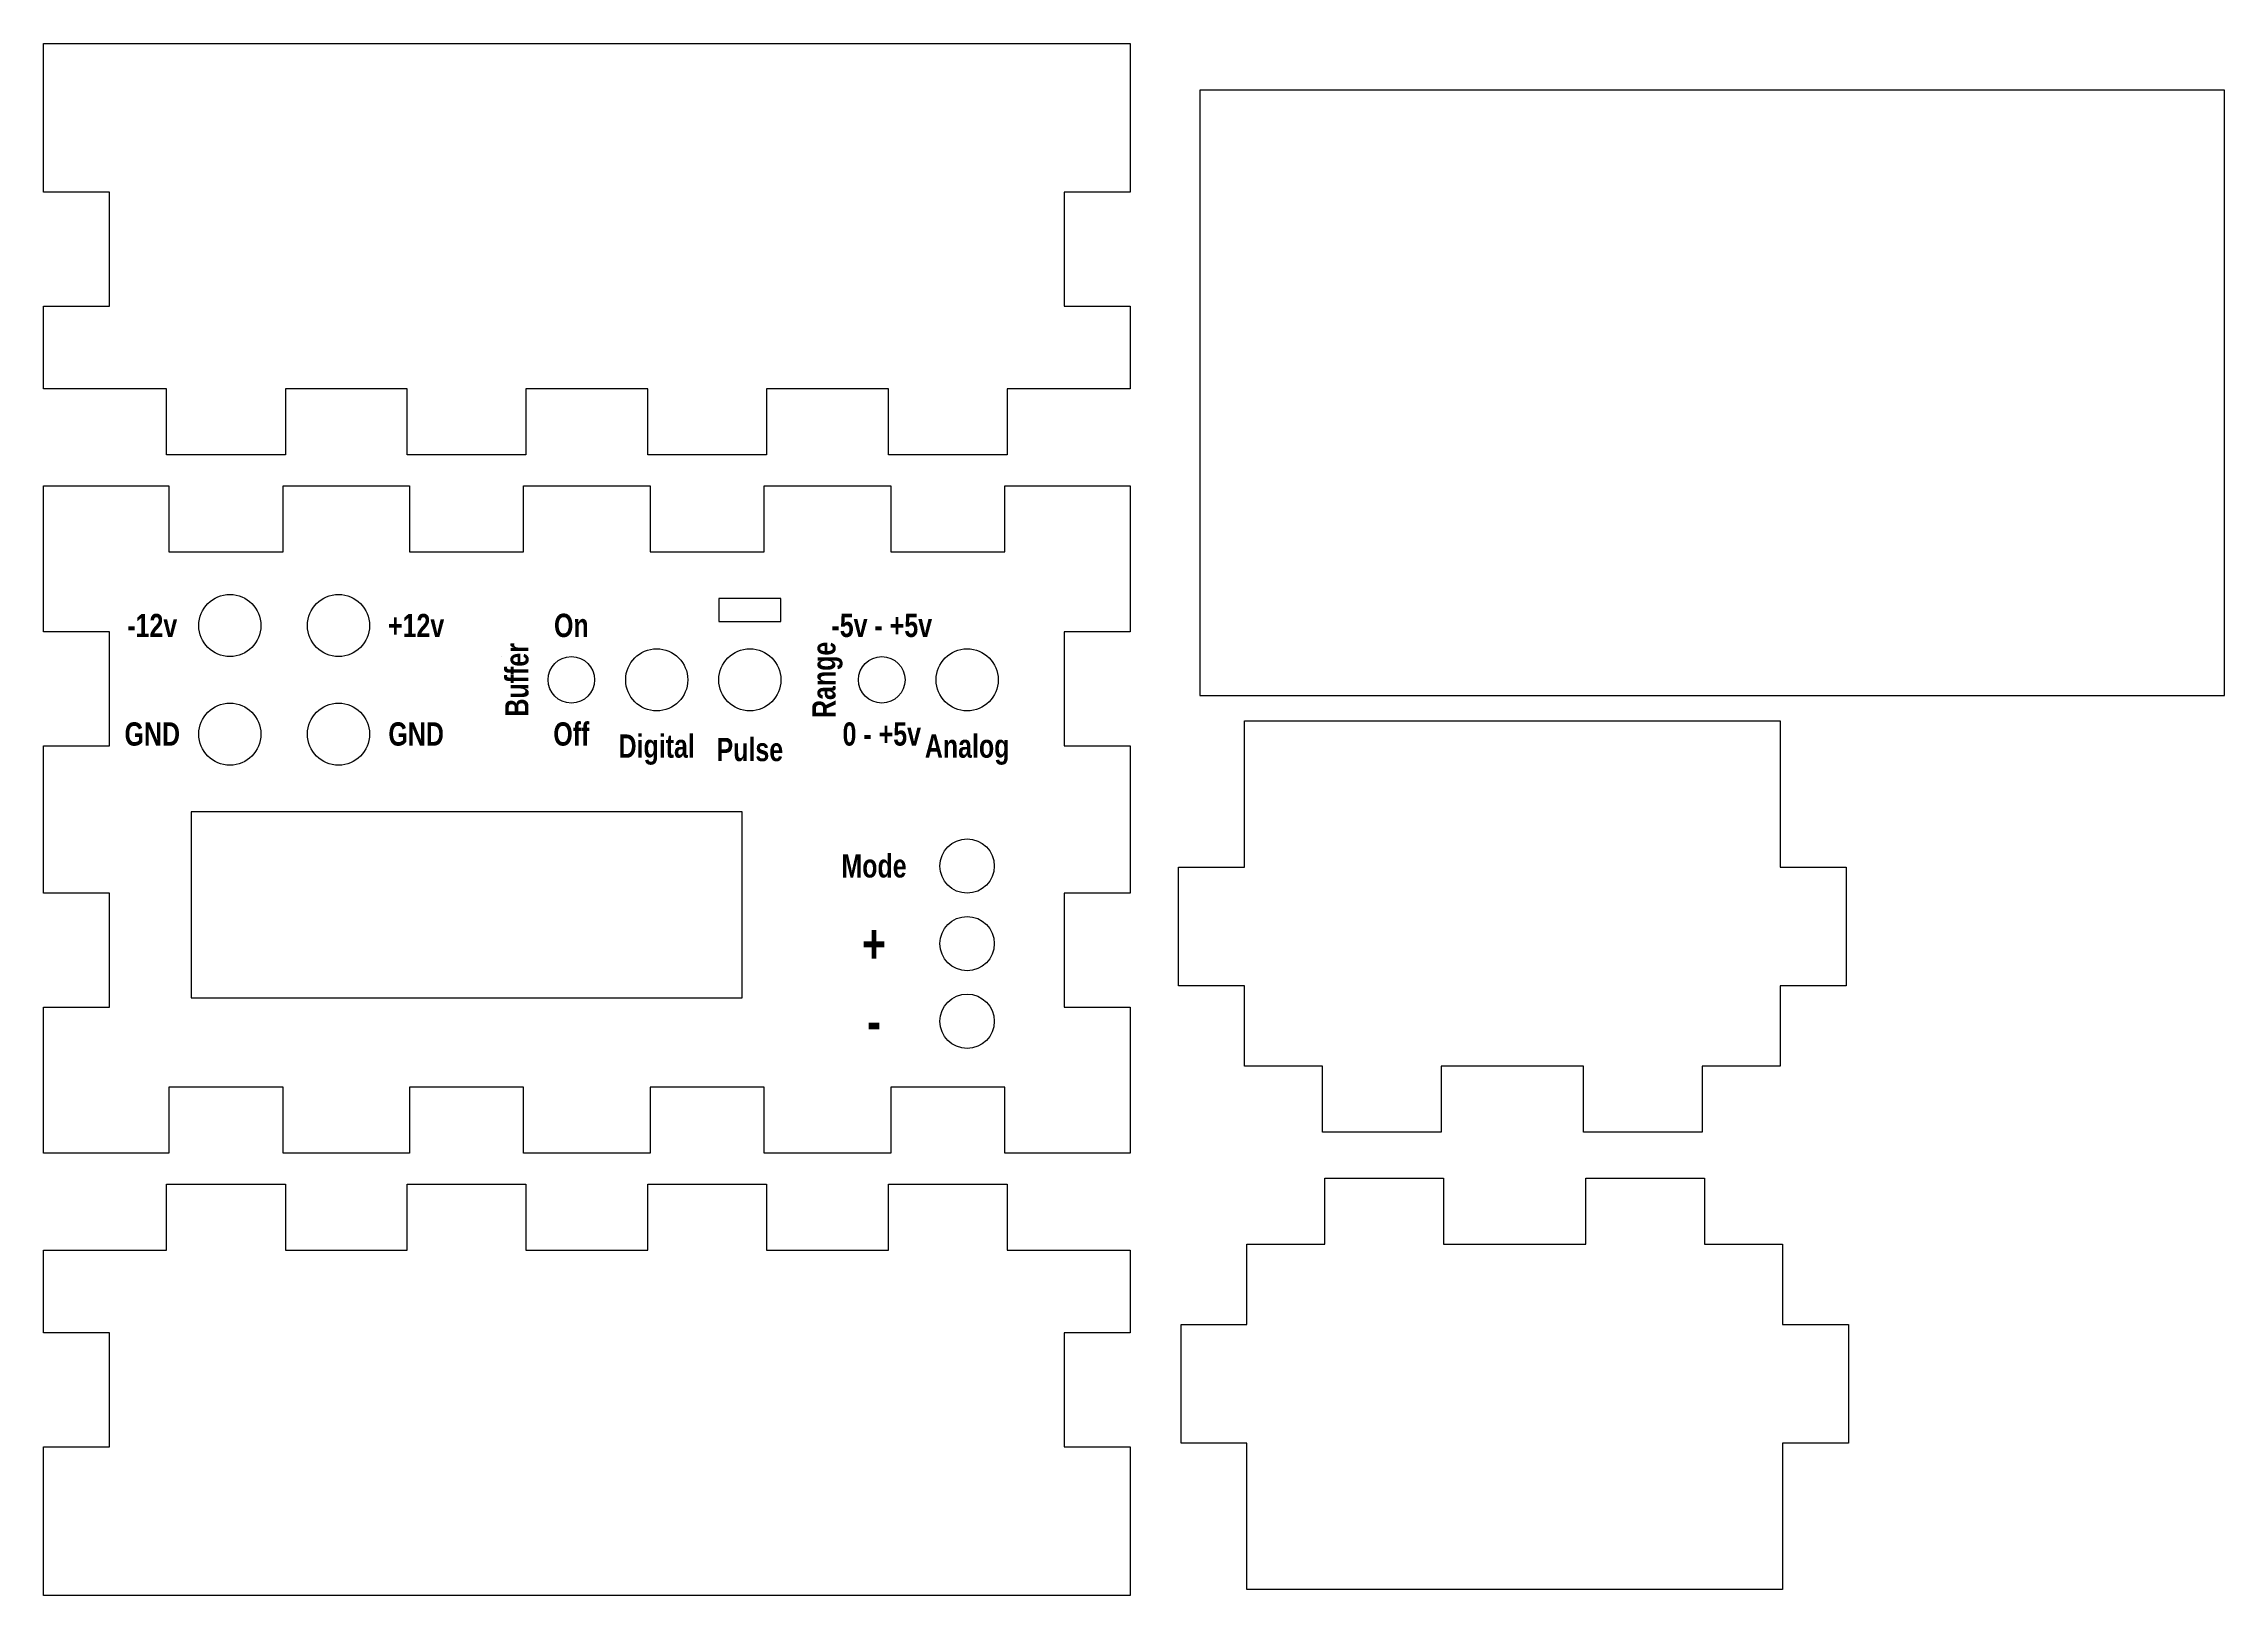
# Model space of a CAD drawing. Header units: millimetres. Extents: x 61 to 342, y -204 to -4.
import ezdxf

# ---------------------------------------------------------------- set-up
doc = ezdxf.new("R2010")
doc.units = ezdxf.units.MM
doc.layers.get('0').update_dxf_attribs({"linetype": 'CONTINUOUS', "lineweight": 25, "true_color": 0x000000})
doc.styles.add('textstyle1', font='')
doc.styles.add('textstyle10', font='')
doc.styles.add('textstyle11', font='')
doc.styles.add('textstyle12', font='')
doc.styles.add('textstyle13', font='')
doc.styles.add('textstyle14', font='')
doc.styles.add('textstyle15', font='')
doc.styles.add('textstyle16', font='')
doc.styles.add('textstyle2', font='')
doc.styles.add('textstyle3', font='')
doc.styles.add('textstyle4', font='')
doc.styles.add('textstyle5', font='')
doc.styles.add('textstyle6', font='')
doc.styles.add('textstyle7', font='')
doc.styles.add('textstyle8', font='')
doc.styles.add('textstyle9', font='')
doc.styles.get('textstyle1').set_extended_font_data('Impact')
doc.styles.get('textstyle10').set_extended_font_data('Impact')
doc.styles.get('textstyle11').set_extended_font_data('Impact')
doc.styles.get('textstyle12').set_extended_font_data('Impact')
doc.styles.get('textstyle13').set_extended_font_data('Impact')
doc.styles.get('textstyle14').set_extended_font_data('Impact')
doc.styles.get('textstyle15').set_extended_font_data('Impact')
doc.styles.get('textstyle16').set_extended_font_data('Impact')
doc.styles.get('textstyle2').set_extended_font_data('Impact')
doc.styles.get('textstyle3').set_extended_font_data('Impact')
doc.styles.get('textstyle4').set_extended_font_data('Impact')
doc.styles.get('textstyle5').set_extended_font_data('Impact')
doc.styles.get('textstyle6').set_extended_font_data('Impact')
doc.styles.get('textstyle7').set_extended_font_data('Impact')
doc.styles.get('textstyle8').set_extended_font_data('Impact')
doc.styles.get('textstyle9').set_extended_font_data('Impact')

# ---------------------------------------------------------------- blocks, each defined once
blk = doc.blocks.new('servo')
for p, q in [((1.5, 4), (-1.5, 4)), ((-1.5, 4), (-1.5, -4)), ((1.5, -4), (1.5, 4)), ((-1.5, -4), (1.5, -4))]:
    blk.add_line(p, q)
blk = doc.blocks.new('high_freq')
for centre, radius in [((-11, 0), 3), ((0, 0), 4), ((12, 0), 4)]:
    blk.add_circle(centre, radius)
at = {"char_height": 1, "attachment_point": 5}
for s, insert, style in [('\\H3;On', (-11, 7), 'textstyle3'), ('\\H3;Off', (-11, -7), 'textstyle2'), ('\\H3;Digital', (0, -9), 'textstyle1'), ('\\H3;Pulse', (12, -9), 'textstyle5')]:
    blk.add_mtext(s, dxfattribs=dict(at, insert=insert, style=style))
at = {"insert": (-18, 0), "char_height": 1, "attachment_point": 5, "rotation": 90, "style": 'textstyle4'}
blk.add_mtext('\\H3;Buffer', dxfattribs=at)
blk = doc.blocks.new('dds')
for centre, radius in [((-11, 0), 3), ((0, 0), 4)]:
    blk.add_circle(centre, radius)
at = {"char_height": 1, "attachment_point": 5}
for s, insert, style in [('\\H3;-5v - +5v', (-11, 7), 'textstyle8'), ('\\H3;0 - +5v', (-11, -7), 'textstyle7'), ('\\H3;Analog', (0, -9), 'textstyle6')]:
    blk.add_mtext(s, dxfattribs=dict(at, insert=insert, style=style))
at = {"insert": (-18, 0), "char_height": 1, "attachment_point": 5, "rotation": 90, "style": 'textstyle9'}
blk.add_mtext('\\H3;Range', dxfattribs=at)
blk = doc.blocks.new('power')
for centre in [(-14, 14), (0, 14), (-14, 0), (0, 0)]:
    blk.add_circle(centre, 4)
at = {"char_height": 1, "attachment_point": 5}
for s, insert, style in [('\\H3;-12v', (-24, 14), 'textstyle10'), ('\\H3;+12v', (10, 14), 'textstyle12'), ('\\H3;GND', (-24, 0), 'textstyle13'), ('\\H3;GND', (10, 0), 'textstyle11')]:
    blk.add_mtext(s, dxfattribs=dict(at, insert=insert, style=style))
blk = doc.blocks.new('display')
for p, q in [((71, 0), (0, 0)), ((0, 0), (0, -24)), ((71, -24), (71, 0)), ((0, -24), (71, -24))]:
    blk.add_line(p, q)
blk = doc.blocks.new('buttons')
for centre in [(0, 10), (0, 0), (0, -10)]:
    blk.add_circle(centre, 3.5)
at = {"char_height": 1, "attachment_point": 5}
for s, insert, style in [('\\H3;Mode', (-12, 10), 'textstyle14'), ('\\H5;+', (-12, 0), 'textstyle15'), ('\\H5;-', (-12, -10), 'textstyle16')]:
    blk.add_mtext(s, dxfattribs=dict(at, insert=insert, style=style))

msp = doc.modelspace()

# ---------------------------------------------------------------- linework, layer by layer
at = {"color": 7, "true_color": 0x000000}
for p, q in [((61, -4), (201, -4)), ((61, -23.15), (61, -4)), ((107.85, -4), (201, -4)), ((201, -4), (201, -23.15)), ((69.5, -23.15), (61, -23.15)), ((69.5, -37.85), (69.5, -23.15)), ((201, -23.15), (192.5, -23.15)), ((192.5, -23.15), (192.5, -37.85)), ((61, -48.5), (61, -37.85)), ((61, -37.85), (69.5, -37.85)), ((192.5, -37.85), (201, -37.85)), ((201, -37.85), (201, -48.5)), ((76.85, -48.5), (61, -48.5)), ((76.85, -57), (76.85, -48.5)), ((107.85, -48.5), (92.15, -48.5)), ((92.15, -48.5), (92.15, -57)), ((107.85, -57), (107.85, -48.5)), ((138.85, -48.5), (123.15, -48.5)), ((123.15, -48.5), (123.15, -57)), ((138.85, -57), (138.85, -48.5)), ((169.85, -48.5), (154.15, -48.5)), ((154.15, -48.5), (154.15, -57)), ((169.85, -57), (169.85, -48.5)), ((201, -48.5), (185.15, -48.5)), ((185.15, -48.5), (185.15, -57)), ((92.15, -57), (76.85, -57)), ((123.15, -57), (107.85, -57)), ((154.15, -57), (138.85, -57)), ((185.15, -57), (169.85, -57)), ((61, -61), (77.15, -61)), ((61, -79.81), (61, -61)), ((77.15, -61), (77.15, -69.5)), ((91.85, -69.5), (91.85, -61)), ((91.85, -61), (108.15, -61)), ((108.15, -61), (108.15, -69.5)), ((122.85, -69.5), (122.85, -61)), ((122.85, -61), (139.15, -61)), ((139.15, -61), (139.15, -69.5)), ((153.85, -69.5), (153.85, -61)), ((153.85, -61), (170.15, -61)), ((170.15, -61), (170.15, -69.5)), ((184.85, -69.5), (184.85, -61)), ((184.85, -61), (201, -61)), ((201, -61), (201, -79.81)), ((77.15, -69.5), (91.85, -69.5)), ((108.15, -69.5), (122.85, -69.5)), ((139.15, -69.5), (153.85, -69.5)), ((170.15, -69.5), (184.85, -69.5)), ((69.5, -79.81), (61, -79.81)), ((69.5, -94.52), (69.5, -79.81)), ((201, -79.81), (192.5, -79.81)), ((192.5, -79.81), (192.5, -94.52)), ((215.75, -110.14), (215.75, -91.28)), ((215.75, -91.28), (284.75, -91.28)), ((284.75, -91.28), (284.75, -110.14)), ((61, -113.48), (61, -94.52)), ((61, -94.52), (69.5, -94.52)), ((192.5, -94.52), (201, -94.52)), ((201, -94.52), (201, -113.48)), ((207.25, -125.43), (207.25, -110.14)), ((207.25, -110.14), (215.75, -110.14)), ((284.75, -110.14), (293.25, -110.14)), ((293.25, -110.14), (293.25, -125.43)), ((69.5, -113.48), (61, -113.48)), ((69.5, -128.19), (69.5, -113.48)), ((201, -113.48), (192.5, -113.48)), ((192.5, -113.48), (192.5, -128.19)), ((215.75, -125.43), (207.25, -125.43)), ((215.75, -135.78), (215.75, -125.43)), ((293.25, -125.43), (284.75, -125.43)), ((284.75, -125.43), (284.75, -135.78)), ((61, -147), (61, -128.19)), ((61, -128.19), (69.5, -128.19)), ((192.5, -128.19), (201, -128.19)), ((201, -128.19), (201, -147)), ((225.77, -135.78), (215.75, -135.78)), ((225.77, -144.28), (225.77, -135.78)), ((259.44, -135.78), (241.06, -135.78)), ((241.06, -135.78), (241.06, -144.28)), ((259.44, -144.28), (259.44, -135.78)), ((284.75, -135.78), (274.73, -135.78)), ((274.73, -135.78), (274.73, -144.28)), ((91.85, -138.5), (77.15, -138.5)), ((77.15, -138.5), (77.15, -147)), ((91.85, -147), (91.85, -138.5)), ((122.85, -138.5), (108.15, -138.5)), ((108.15, -138.5), (108.15, -147)), ((122.85, -147), (122.85, -138.5)), ((153.85, -138.5), (139.15, -138.5)), ((139.15, -138.5), (139.15, -147)), ((153.85, -147), (153.85, -138.5)), ((184.85, -138.5), (170.15, -138.5)), ((170.15, -138.5), (170.15, -147)), ((184.85, -147), (184.85, -138.5)), ((241.06, -144.28), (225.77, -144.28)), ((274.73, -144.28), (259.44, -144.28)), ((77.15, -147), (61, -147)), ((108.15, -147), (91.85, -147)), ((139.15, -147), (122.85, -147)), ((170.15, -147), (153.85, -147)), ((201, -147), (184.85, -147)), ((76.85, -159.5), (76.85, -151)), ((76.85, -151), (92.15, -151)), ((92.15, -151), (92.15, -159.5)), ((107.85, -159.5), (107.85, -151)), ((107.85, -151), (123.15, -151)), ((123.15, -151), (123.15, -159.5)), ((138.85, -159.5), (138.85, -151)), ((138.85, -151), (154.15, -151)), ((154.15, -151), (154.15, -159.5)), ((169.85, -159.5), (169.85, -151)), ((169.85, -151), (185.15, -151)), ((185.15, -151), (185.15, -159.5)), ((226.08, -158.74), (226.08, -150.24)), ((226.08, -150.24), (241.37, -150.24)), ((241.37, -150.24), (241.37, -158.74)), ((259.74, -158.74), (259.74, -150.24)), ((259.74, -150.24), (275.03, -150.24)), ((275.03, -150.24), (275.03, -158.74)), ((61, -159.5), (76.85, -159.5)), ((61, -170.15), (61, -159.5)), ((92.15, -159.5), (107.85, -159.5)), ((123.15, -159.5), (138.85, -159.5)), ((154.15, -159.5), (169.85, -159.5)), ((185.15, -159.5), (201, -159.5)), ((201, -159.5), (201, -170.15)), ((216.06, -169.1), (216.06, -158.74)), ((216.06, -158.74), (226.08, -158.74)), ((241.37, -158.74), (259.74, -158.74)), ((275.03, -158.74), (285.06, -158.74)), ((285.06, -158.74), (285.06, -169.1)), ((69.5, -170.15), (61, -170.15)), ((69.5, -184.85), (69.5, -170.15)), ((201, -170.15), (192.5, -170.15)), ((192.5, -170.15), (192.5, -184.85)), ((207.56, -184.39), (207.56, -169.1)), ((207.56, -169.1), (216.06, -169.1)), ((285.06, -169.1), (293.56, -169.1)), ((293.56, -169.1), (293.56, -184.39)), ((61, -204), (61, -184.85)), ((61, -184.85), (69.5, -184.85)), ((192.5, -184.85), (201, -184.85)), ((201, -184.85), (201, -204)), ((216.06, -184.39), (207.56, -184.39)), ((216.06, -203.24), (216.06, -184.39)), ((293.56, -184.39), (285.06, -184.39)), ((285.06, -184.39), (285.06, -203.24)), ((201, -204), (61, -204)), ((271.37, -203.24), (216.06, -203.24)), ((285.06, -203.24), (259.74, -203.24))]:
    msp.add_line(p, q, dxfattribs=at)
for p, q in [((342, -10), (210, -10)), ((210, -10), (210, -88)), ((342, -88), (342, -10)), ((120, -83), (120, -83)), ((210, -88), (342, -88))]:
    msp.add_line(p, q)

# ---------------------------------------------------------------- block references
for name, p in [('power', (99, -93)), ('high_freq', (140, -86)), ('dds', (180, -86)), ('display', (80, -103)), ('buttons', (180, -120))]:
    msp.add_blockref(name, p)
at = {"rotation": 450}
msp.add_blockref('servo', (152, -77), dxfattribs=at)

doc.saveas('drawing.dxf')
